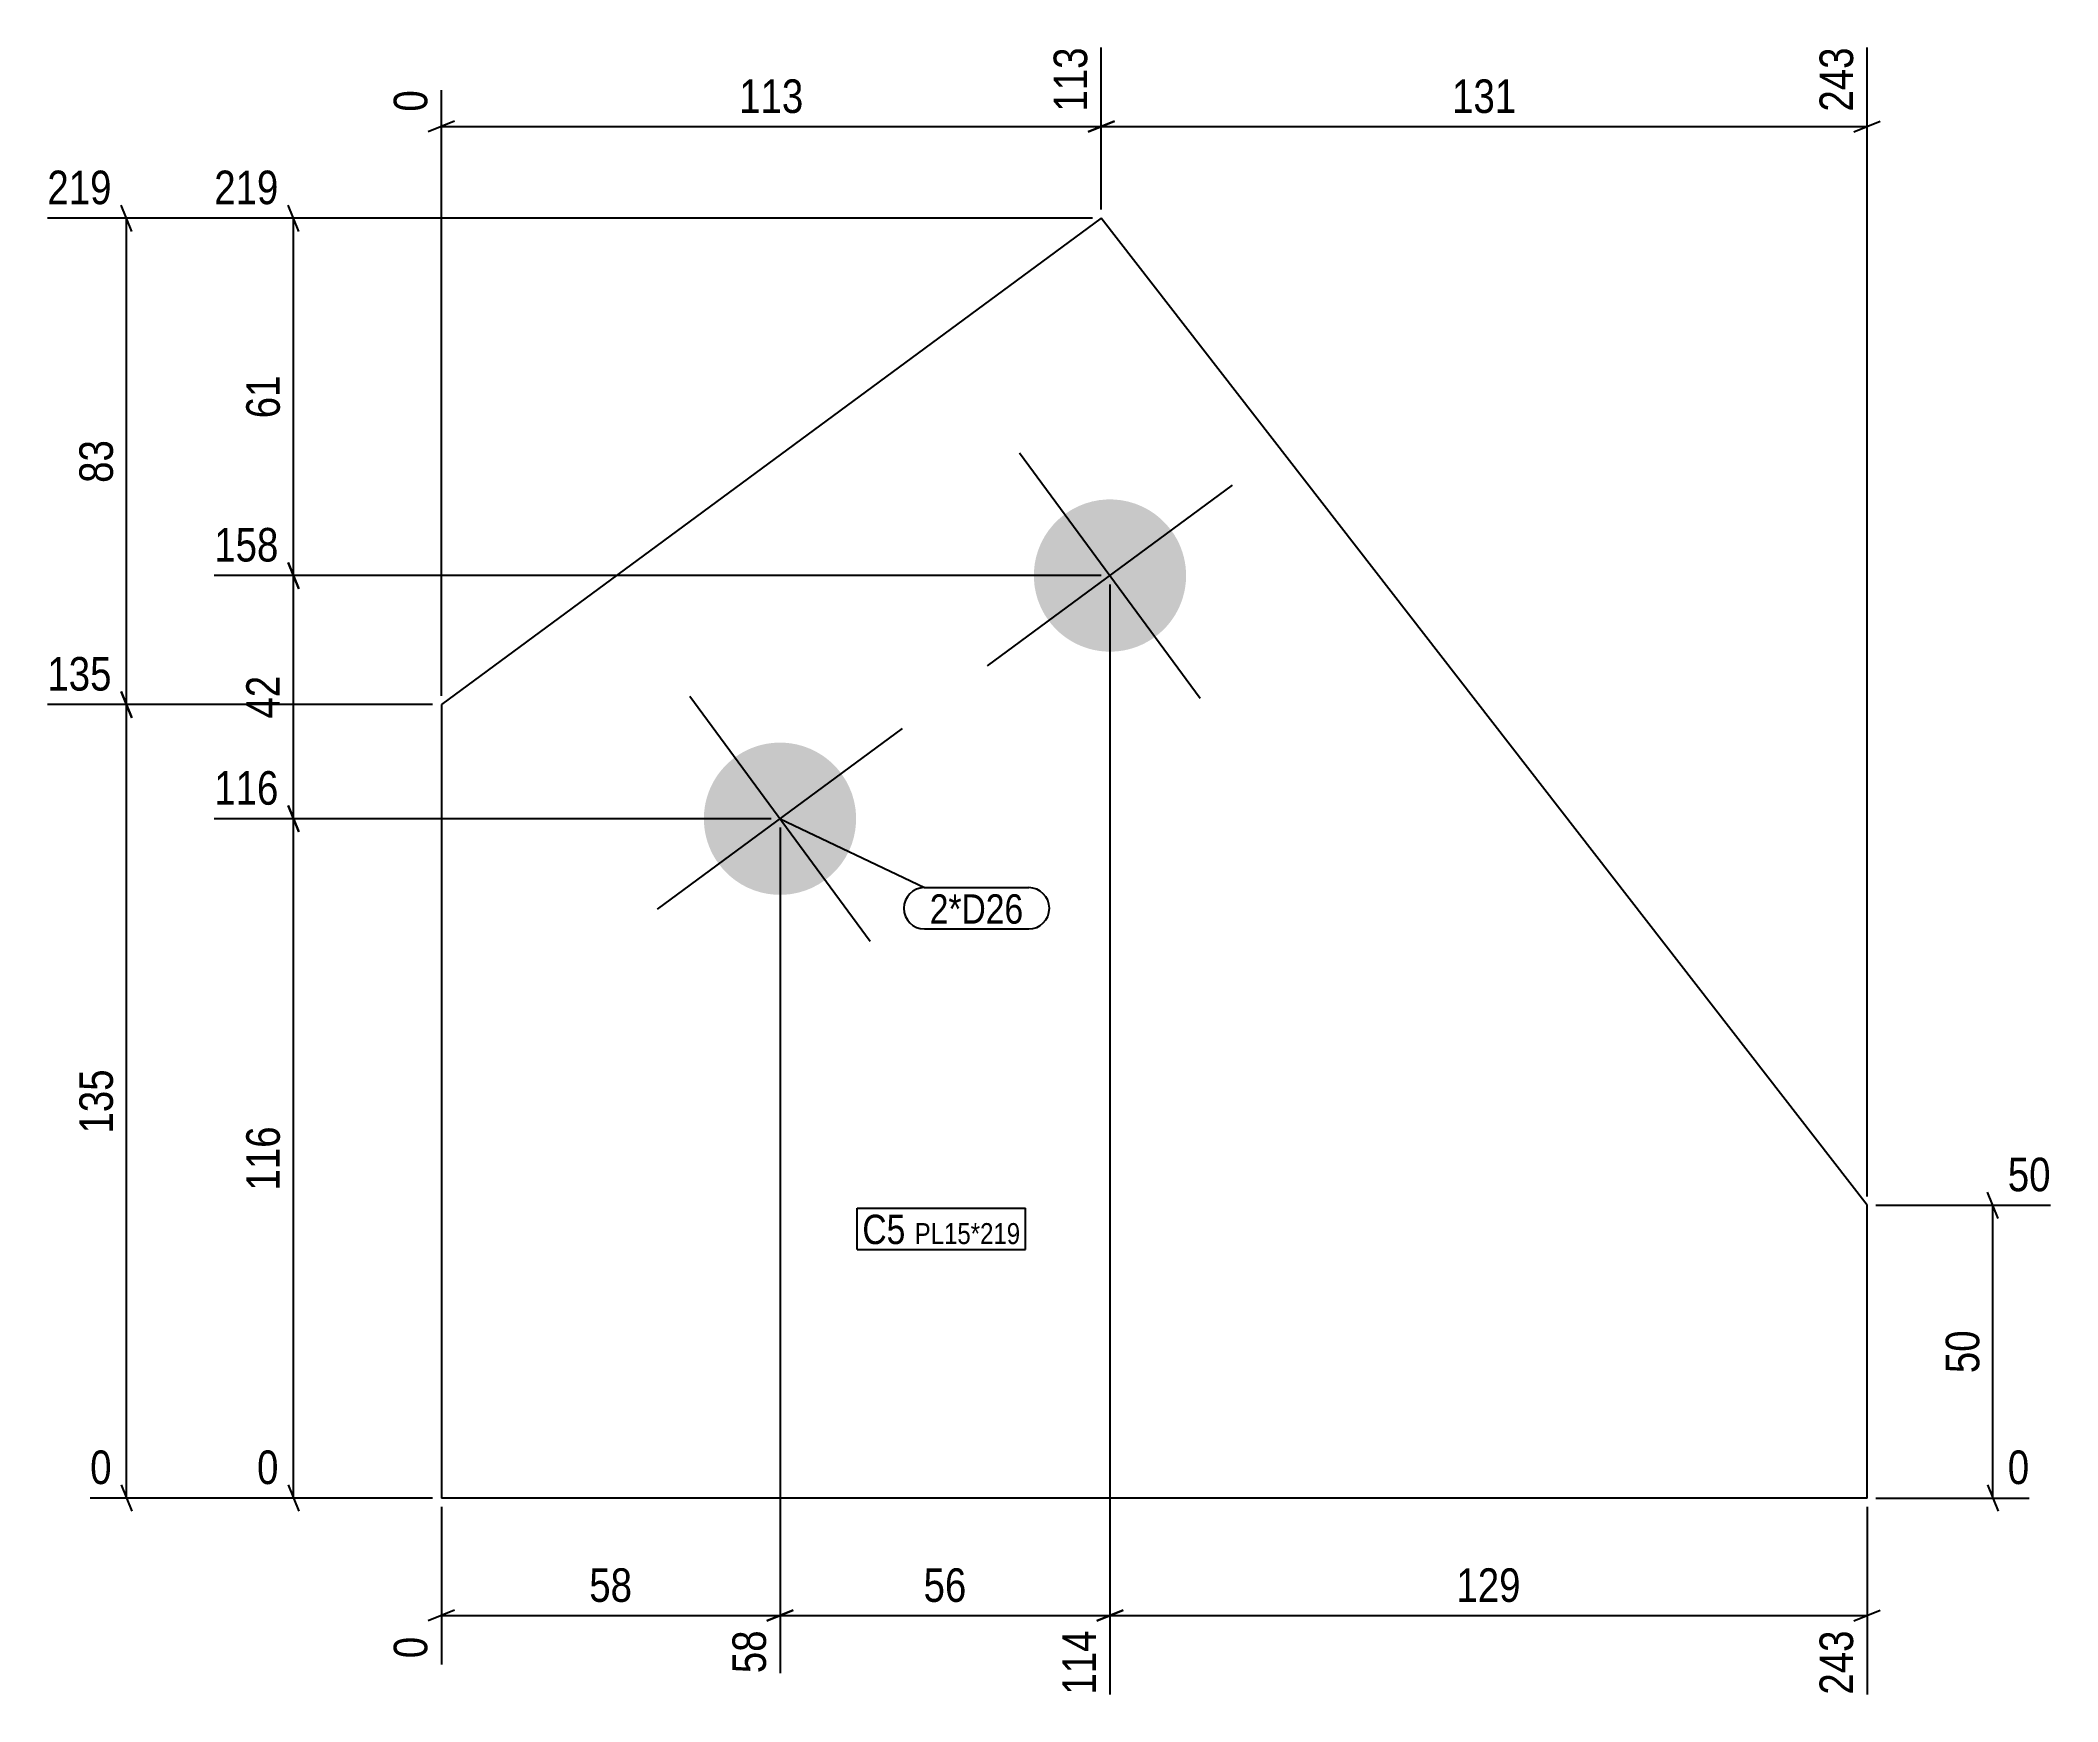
# Model space of a CAD drawing. Header units: millimetres. Extents: x 3 to 348, y 3 to 287.
import ezdxf

# ---------------------------------------------------------------- set-up
doc = ezdxf.new("R2010")
doc.units = ezdxf.units.MM
for name, color, linetype in [('MÅLSÆTNING', 7, 'Continuous'), ('STÅL', 7, 'Continuous'), ('TEKST', 7, 'Continuous')]:
    doc.layers.add(name, color=color, linetype=linetype)
doc.styles.add('Arial Narrow', font='ARIALN.TTF', dxfattribs={"height": 0.2})

msp = doc.modelspace()

# ---------------------------------------------------------------- hatches: boundary and pattern name
at = {"layer": 'STÅL', "linetype": 'Continuous'}
for points in [[(196.43, 203.32, -1), (175.5, 187.89, -1)], [(140.08, 161.79, -1), (119.15, 146.36, -1)]]:
    msp.add_hatch(color=3, dxfattribs=at).paths.add_polyline_path(points)

# ---------------------------------------------------------------- linework, layer by layer
at = {"layer": 'MÅLSÆTNING', "color": 7, "linetype": 'Continuous'}
for p, q in [((184.47, 258.12), (184.47, 285.8)), ((184.47, 258.12), (184.47, 285.8)), ((315.27, 89.56), (315.27, 285.8)), ((71.78, 175.06), (71.78, 278.48)), ((74.03, 273.18), (69.53, 271.38)), ((71.78, 272.28), (184.47, 272.28)), ((186.72, 273.18), (182.22, 271.38)), ((182.22, 271.38), (186.72, 273.18)), ((184.47, 272.28), (315.27, 272.28)), ((313.02, 271.38), (317.52, 273.18)), ((18.92, 254.37), (17.12, 258.87)), ((47.42, 254.37), (45.62, 258.87)), ((18.02, 173.56), (18.02, 256.62)), ((182.97, 256.62), (33, 256.62)), ((46.52, 195.6), (46.52, 256.62)), ((45.62, 197.85), (47.42, 193.35)), ((47.42, 193.35), (45.62, 197.85)), ((184.46, 195.6), (33, 195.6)), ((184.46, 195.6), (33, 195.6)), ((46.52, 154.07), (46.52, 195.6)), ((185.96, 194.1), (185.96, 4.5)), ((185.96, 194.1), (185.96, 4.5)), ((17.12, 175.81), (18.92, 171.31)), ((18.92, 171.31), (17.12, 175.81)), ((18.02, 38.06), (18.02, 173.56)), ((45.62, 156.32), (47.42, 151.82)), ((47.42, 151.82), (45.62, 156.32)), ((128.12, 154.07), (33, 154.07)), ((128.12, 154.07), (33, 154.07)), ((46.52, 38.06), (46.52, 154.07)), ((129.62, 152.57), (129.62, 8.16)), ((129.62, 152.57), (129.62, 8.16)), ((337.64, 85.81), (335.84, 90.31)), ((316.77, 88.06), (346.6, 88.06)), ((336.74, 38.06), (336.74, 88.06)), ((17.12, 40.31), (18.92, 35.81)), ((70.28, 38.06), (40.31, 38.06)), ((45.62, 40.31), (47.42, 35.81)), ((316.77, 38.06), (342.95, 38.06)), ((335.84, 40.31), (337.64, 35.81)), ((71.78, 36.56), (71.78, 9.63)), ((315.27, 36.56), (315.27, 4.5)), ((74.03, 18.92), (69.53, 17.12)), ((71.78, 18.02), (129.62, 18.02)), ((131.87, 18.92), (127.37, 17.12)), ((127.37, 17.12), (131.87, 18.92)), ((129.62, 18.02), (185.96, 18.02)), ((188.21, 18.92), (183.71, 17.12)), ((183.71, 17.12), (188.21, 18.92)), ((185.96, 18.02), (315.27, 18.02)), ((313.02, 17.12), (317.52, 18.92))]:
    msp.add_line(p, q, dxfattribs=at)
at = {"layer": 'STÅL', "color": 2, "linetype": 'Continuous'}
for p, q in [((184.47, 256.62), (71.78, 173.56)), ((315.27, 88.06), (184.47, 256.62)), ((71.78, 173.56), (71.78, 38.06)), ((315.27, 38.06), (315.27, 88.06)), ((315.27, 38.06), (71.78, 38.06))]:
    msp.add_line(p, q, dxfattribs=at)
at = {"layer": 'STÅL', "color": 3, "linetype": 'Continuous'}
for p, q in [((170.54, 216.53), (201.39, 174.67)), ((165.03, 180.18), (206.89, 211.03)), ((114.19, 175), (145.04, 133.14)), ((108.69, 138.65), (150.54, 169.5))]:
    msp.add_line(p, q, dxfattribs=at)

# ---------------------------------------------------------------- wipeouts: each hides what was drawn before it
at = {"color": 0}
for points in [[(171.18, 136.16), (171.18, 141.41), (155.19, 141.41), (155.19, 136.16)], [(151.03, 81.44), (151.03, 86.69), (143.68, 86.69), (143.68, 81.44)]]:
    msp.add_wipeout(points, dxfattribs=at).dxf.layer = 'TEKST'

# ---------------------------------------------------------------- next in the draw order: wipeouts: each hides what was drawn before it
at = {"color": 0, "linetype": 'Continuous'}
for points in [[(183.27, 287), (174.87, 287), (174.87, 273.63), (183.27, 273.63)], [(314.07, 287), (305.67, 287), (305.67, 273.63), (314.07, 273.63)], [(70.58, 279.68), (62.18, 279.68), (62.18, 273.63), (70.58, 273.63)], [(45.17, 257.82), (45.17, 266.22), (31.8, 266.22), (31.8, 257.82)], [(45.17, 196.8), (45.17, 205.2), (31.8, 205.2), (31.8, 196.8)], [(45.17, 155.27), (45.17, 163.67), (31.8, 163.67), (31.8, 155.27)], [(347.8, 89.26), (347.8, 97.66), (338.09, 97.66), (338.09, 89.26)], [(45.17, 39.26), (45.17, 47.66), (39.11, 47.66), (39.11, 39.26)], [(344.15, 39.26), (344.15, 47.66), (338.09, 47.66), (338.09, 39.26)], [(70.58, 15.58), (62.18, 15.58), (62.18, 9.52), (70.58, 9.52)], [(128.42, 16.67), (120.02, 16.67), (120.02, 6.96), (128.42, 6.96)], [(184.76, 16.67), (176.36, 16.67), (176.36, 3.3), (184.76, 3.3)], [(314.07, 16.67), (305.67, 16.67), (305.67, 3.3), (314.07, 3.3)]]:
    msp.add_wipeout(points, dxfattribs=at).dxf.layer = 'MÅLSÆTNING'
at = {"color": 0}
for points, layer in [([(134.81, 273.4), (134.81, 281.8), (121.44, 281.8), (121.44, 273.4)], 'MÅLSÆTNING'), ([(256.55, 273.4), (256.55, 281.8), (243.19, 281.8), (243.19, 273.4)], 'MÅLSÆTNING'), ([(45.39, 230.97), (36.99, 230.97), (36.99, 221.26), (45.39, 221.26)], 'MÅLSÆTNING'), ([(16.89, 219.94), (8.49, 219.94), (8.49, 210.23), (16.89, 210.23)], 'MÅLSÆTNING'), ([(45.39, 179.69), (36.99, 179.69), (36.99, 169.98), (45.39, 169.98)], 'MÅLSÆTNING'), ([(16.89, 112.49), (8.49, 112.49), (8.49, 99.12), (16.89, 99.12)], 'MÅLSÆTNING'), ([(45.39, 102.75), (36.99, 102.75), (36.99, 89.38), (45.39, 89.38)], 'MÅLSÆTNING'), ([(335.62, 67.91), (327.22, 67.91), (327.22, 58.2), (335.62, 58.2)], 'MÅLSÆTNING'), ([(105.55, 19.14), (105.55, 27.54), (95.84, 27.54), (95.84, 19.14)], 'MÅLSÆTNING'), ([(162.65, 19.14), (162.65, 27.54), (152.93, 27.54), (152.93, 19.14)], 'MÅLSÆTNING'), ([(257.3, 19.14), (257.3, 27.54), (243.93, 27.54), (243.93, 19.14)], 'MÅLSÆTNING'), ([(171.18, 136.16), (171.18, 141.41), (155.19, 141.41), (155.19, 136.16)], 'TEKST'), ([(151.03, 81.44), (151.03, 86.69), (143.68, 86.69), (143.68, 81.44)], 'TEKST')]:
    msp.add_wipeout(points, dxfattribs=at).dxf.layer = layer

# ---------------------------------------------------------------- next in the draw order: linework, layer by layer
at = {"layer": 'MÅLSÆTNING', "color": 7, "linetype": 'Continuous'}
for p, q in [((182.97, 256.62), (4.5, 256.62)), ((70.28, 173.56), (4.5, 173.56)), ((70.28, 173.56), (4.5, 173.56)), ((70.28, 38.06), (11.81, 38.06))]:
    msp.add_line(p, q, dxfattribs=at)
at = {"layer": 'TEKST', "color": 7, "linetype": 'Continuous'}
for p, q in [((129.62, 154.07), (154.29, 142.31)), ((154.29, 142.31), (172.08, 142.31)), ((154.29, 135.26), (172.08, 135.26)), ((142.78, 87.59), (171.55, 87.59)), ((142.78, 80.54), (142.78, 87.59))]:
    msp.add_line(p, q, dxfattribs=at)
for centre, start, end in [((154.29, 138.78), 90, 270), ((172.08, 138.78), 270, 90)]:
    msp.add_arc(centre, 3.53, start, end, dxfattribs=at)

# ---------------------------------------------------------------- next in the draw order: texts
at = {"layer": 'MÅLSÆTNING', "color": 3, "linetype": 'Continuous', "style": 'Arial Narrow'}
for s, height, p in [('113', 5.727, (182.07, 274.83)), ('243', 5.727, (312.87, 274.83)), ('0', 5.73, (69.38, 274.83)), ('0', 5.73, (69.38, 10.72)), ('58', 5.727, (127.22, 8.16)), ('114', 5.727, (183.56, 4.5)), ('243', 5.727, (312.87, 4.5))]:
    msp.add_text(s, height=height, rotation=90.0002, dxfattribs=at).set_placement(p)
at = {"layer": 'MÅLSÆTNING', "color": 3, "style": 'Arial Narrow'}
for s, p in [('113', (122.64, 274.6)), ('131', (244.39, 274.6)), ('58', (97.04, 20.34)), ('56', (154.13, 20.34)), ('129', (245.13, 20.34))]:
    msp.add_text(s, height=5.727, dxfattribs=at).set_placement(p)
at = {"layer": 'MÅLSÆTNING', "color": 3, "linetype": 'Continuous', "style": 'Arial Narrow'}
for s, height, p in [('219', 5.727, (33, 259.02)), ('158', 5.727, (33, 198)), ('116', 5.727, (33, 156.47)), ('50', 5.727, (339.29, 90.46)), ('0', 5.73, (40.31, 40.46)), ('0', 5.73, (339.29, 40.46))]:
    msp.add_text(s, height=height, dxfattribs=at).set_placement(p)
at = {"layer": 'MÅLSÆTNING', "color": 3, "style": 'Arial Narrow'}
for s, p in [('61', (44.19, 222.46)), ('83', (15.69, 211.43)), ('42', (44.19, 171.18)), ('135', (15.69, 100.32)), ('116', (44.19, 90.58)), ('50', (334.42, 59.4))]:
    msp.add_text(s, height=5.727, rotation=90.0002, dxfattribs=at).set_placement(p)
at = {"layer": 'TEKST', "color": 3, "style": 'Arial Narrow'}
for s, p in [('2*D26', (155.19, 136.16)), ('C5', (143.68, 81.44))]:
    msp.add_text(s, height=5.011, dxfattribs=at).set_placement(p)

# ---------------------------------------------------------------- next in the draw order: wipeouts: each hides what was drawn before it
at = {"color": 0}
msp.add_wipeout([(170.65, 81.44), (170.65, 85.19), (152.61, 85.19), (152.61, 81.44)], dxfattribs=at).dxf.layer = 'TEKST'

# ---------------------------------------------------------------- next in the draw order: wipeouts: each hides what was drawn before it
at = {"color": 0, "linetype": 'Continuous'}
for points in [[(16.67, 257.82), (16.67, 266.22), (3.3, 266.22), (3.3, 257.82)], [(16.67, 174.76), (16.67, 183.16), (3.3, 183.16), (3.3, 174.76)], [(16.67, 39.26), (16.67, 47.66), (10.61, 47.66), (10.61, 39.26)]]:
    msp.add_wipeout(points, dxfattribs=at).dxf.layer = 'MÅLSÆTNING'
at = {"color": 0}
msp.add_wipeout([(170.65, 81.44), (170.65, 85.19), (152.61, 85.19), (152.61, 81.44)], dxfattribs=at).dxf.layer = 'TEKST'

# ---------------------------------------------------------------- next in the draw order: linework, layer by layer
at = {"layer": 'TEKST', "color": 7, "linetype": 'Continuous'}
for p, q in [((171.55, 80.54), (171.55, 87.59)), ((142.78, 80.54), (171.55, 80.54))]:
    msp.add_line(p, q, dxfattribs=at)

# ---------------------------------------------------------------- next in the draw order: texts
at = {"layer": 'MÅLSÆTNING', "color": 3, "linetype": 'Continuous', "style": 'Arial Narrow'}
for s, height, p in [('219', 5.727, (4.5, 259.02)), ('135', 5.727, (4.5, 175.96)), ('0', 5.73, (11.81, 40.46))]:
    msp.add_text(s, height=height, dxfattribs=at).set_placement(p)
at = {"layer": 'TEKST', "color": 3, "style": 'Arial Narrow'}
msp.add_text('PL15*219', height=3.579, dxfattribs=at).set_placement((152.61, 81.44))

doc.saveas('drawing.dxf')
